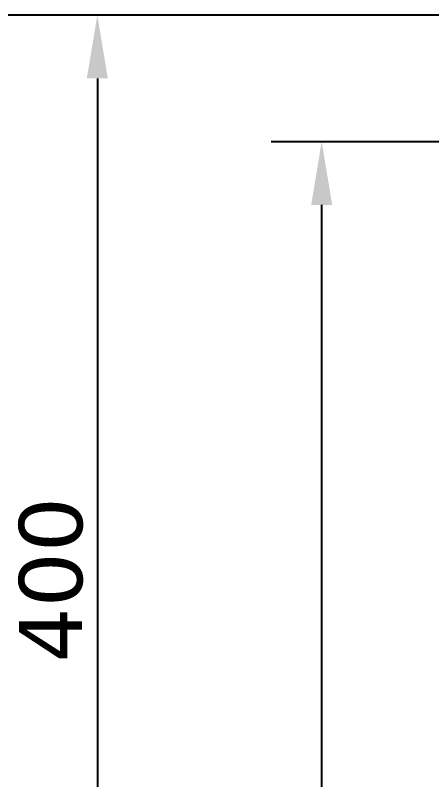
# Model space of a CAD drawing. Header units: millimetres. Extents: x 68 to 2000, y 100 to 2870.
# Drawn here: x 375.9 to 540.7, y 2171.3 to 2473.7 of the extents above; entities that cross this region are included whole.
import ezdxf

# ---------------------------------------------------------------- set-up
doc = ezdxf.new("R2010")
doc.units = ezdxf.units.MM
doc.header["$LTSCALE"] = 10
doc.layers.add('Bemaßung (ISO)', color=7, linetype='Continuous', lineweight=25)
doc.styles.add('Notiztext (DIN)', font='verdana.ttf')
doc.dimstyles.new('Standard (DIN)', dxfattribs={"dimscale": 10, "dimtxt": 2.5, "dimasz": 2.5, "dimexe": 2, "dimexo": 4, "dimgap": 0.5, "dimtad": 1, "dimdec": 1, "dimrnd": 1e-08, "dimtxsty": 'Notiztext (DIN)', "dimcen": 0.09, "dimclrd": 256, "dimclre": 256, "dimclrt": 256, "dimadec": 0, "dimazin": 2, "dimtfac": 1, "dimtmove": 0, "dimatfit": 3, "dimfxl": 0, "dimtolj": 1, "dimtzin": 0, "dimlwd": -1, "dimlwe": -1, "dimarcsym": 0})

# ---------------------------------------------------------------- blocks, each defined once
blk = doc.blocks.new('*D76')
at = {"layer": 'Bemaßung (ISO)', "transparency": 16777216}
for p, q in [((549.28, 2473.67), (388.41, 2473.67)), ((408.41, 2448.67), (408.41, 2098.67)), ((584.32, 2073.67), (388.41, 2073.67))]:
    blk.add_line(p, q, dxfattribs=at)
for points in [[(404.24, 2448.67), (412.58, 2448.67), (408.41, 2473.67)], [(404.24, 2098.67), (412.58, 2098.67), (408.41, 2073.67)]]:
    blk.add_solid(points, dxfattribs=at)
at = {"layer": 'Defpoints', "color": 0, "transparency": 16777216}
for p in [(589.28, 2473.67), (408.41, 2073.67), (624.32, 2073.67)]:
    blk.add_point(p, dxfattribs=at)
at = {"layer": 'Bemaßung (ISO)', "transparency": 16777216, "insert": (377.39, 2217.66), "char_height": 25, "attachment_point": 1, "rotation": 90, "style": 'Notiztext (DIN)'}
blk.add_mtext('\\A1;400', dxfattribs=at)
blk = doc.blocks.new('*D77')
at = {"layer": 'Bemaßung (ISO)', "transparency": 16777216}
for p, q in [((549.28, 2473.67), (289.28, 2473.67)), ((309.28, 2448.67), (309.28, 1698.67)), ((549.28, 1673.67), (289.28, 1673.67))]:
    blk.add_line(p, q, dxfattribs=at)
for points in [[(305.11, 2448.67), (313.45, 2448.67), (309.28, 2473.67)], [(305.11, 1698.67), (313.45, 1698.67), (309.28, 1673.67)]]:
    blk.add_solid(points, dxfattribs=at)
at = {"layer": 'Defpoints', "color": 0, "transparency": 16777216}
for p in [(589.28, 2473.67), (309.28, 1673.67), (589.28, 1673.67)]:
    blk.add_point(p, dxfattribs=at)
at = {"layer": 'Bemaßung (ISO)', "transparency": 16777216, "insert": (278.14, 2050.17), "char_height": 25, "attachment_point": 1, "rotation": 90, "style": 'Notiztext (DIN)'}
blk.add_mtext('\\A1;800', dxfattribs=at)
blk = doc.blocks.new('*D78')
at = {"layer": 'Bemaßung (ISO)', "transparency": 16777216}
for p, q in [((584.44, 2423.66), (477.2, 2423.66)), ((497.2, 1748.68), (497.2, 2398.66)), ((584.44, 1723.68), (477.2, 1723.68))]:
    blk.add_line(p, q, dxfattribs=at)
for points in [[(493.04, 2398.66), (501.37, 2398.66), (497.2, 2423.66)], [(493.04, 1748.68), (501.37, 1748.68), (497.2, 1723.68)]]:
    blk.add_solid(points, dxfattribs=at)
at = {"layer": 'Defpoints', "color": 0, "transparency": 16777216}
for p in [(497.2, 2423.66), (624.44, 2423.66), (624.44, 1723.68)]:
    blk.add_point(p, dxfattribs=at)
at = {"layer": 'Bemaßung (ISO)', "transparency": 16777216, "insert": (466.18, 2043.31), "char_height": 25, "attachment_point": 1, "rotation": 90, "style": 'Notiztext (DIN)'}
blk.add_mtext('\\A1;700', dxfattribs=at)

msp = doc.modelspace()

# ---------------------------------------------------------------- dimensions: what is measured, and where the dimension line sits
at = {"layer": 'Bemaßung (ISO)'}
for base, p1, p2, picture, middle in [((309.28, 1673.67), (589.28, 2473.67), (589.28, 1673.67), '*D77', (309.28, 2080.8)), ((408.41, 2073.67), (589.28, 2473.67), (624.32, 2073.67), '*D76', (408.41, 2248.67)), ((497.2, 2423.66), (624.44, 1723.68), (624.44, 2423.66), '*D78', (497.2, 2073.67))]:
    dim = msp.add_linear_dim(base=base, p1=p1, p2=p2, angle=90, dimstyle='Standard (DIN)', override={"dimdec": 1, "dimtp": 0, "dimtm": 0, "dimtdec": 2, "dimtofl": 0, "dimatfit": 1}, dxfattribs=at)
    dim.commit()
    dim.dimension.update_dxf_attribs({"geometry": picture, "text_midpoint": middle, "dimtype": 160})

doc.saveas('drawing.dxf')
